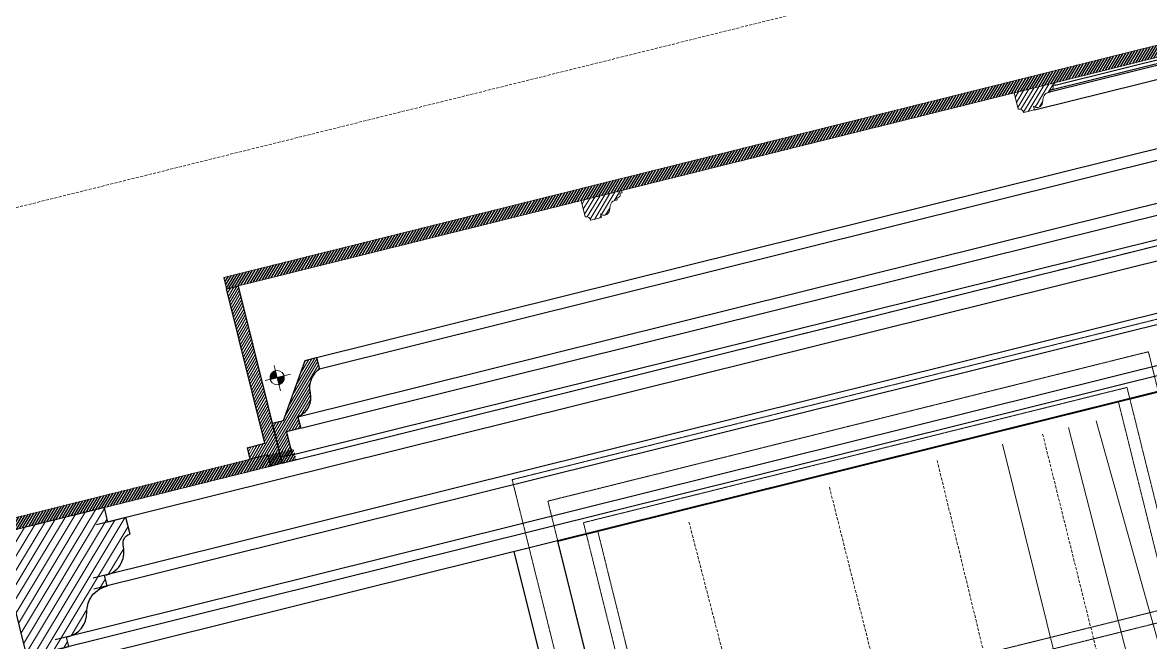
# Model space of a CAD drawing. Header units: inches. Extents: x 122939 to 389145, y 29603 to 574065.
# Drawn here: x 350201 to 352115, y 511301 to 512353 of the extents above; entities that cross this region are included whole.
import ezdxf

# ---------------------------------------------------------------- set-up
doc = ezdxf.new("R2010")
doc.units = ezdxf.units.IN
doc.header["$MEASUREMENT"] = 0
doc.linetypes.add('DASHED', pattern=[0.75, 0.5, -0.25])
doc.linetypes.add('HIDDEN', pattern=[0.375, 0.25, -0.125])
for name, color, linetype, lineweight in [('1st floor$0$A-FLOR-HRAL', 4, 'Continuous', 18), ('A-FLOR-TIL1', 6, 'Continuous', 18), ('A-WALL-HATCH', 8, 'Continuous', 20), ('Fabric', 253, 'Continuous', 0), ('GRC', 41, 'Continuous', 0), ('GRC Hatch', 253, 'Continuous', 0)]:
    doc.layers.add(name, color=color, linetype=linetype, lineweight=lineweight)
for name, color, linetype in [('8', 8, 'Continuous'), ('A-Hidden', 8, 'HIDDEN'), ('A-WALL', 7, 'Continuous'), ('gypsum', 31, 'Continuous'), ('Layer7', 8, 'Continuous')]:
    doc.layers.add(name, color=color, linetype=linetype)

# ---------------------------------------------------------------- blocks, each defined once
blk = doc.blocks.new('win1')
at = {"color": 252, "linetype": 'HIDDEN', "ltscale": 0.5}
for p, q in [((99.8256847942248, 2748.834124265006), (99.82568479434121, 2348.585318290337, -2.199899936779483e-07)), ((1050.174315158627, 2748.834124264831), (99.8256847942248, 2748.834124265006)), ((1050.174315158627, 2748.834124264831), (1050.174315159093, 2348.585318290221, -2.199899936779483e-07)), ((99.82568479469046, 2348.585318290279, -2.199899936779483e-07), (1050.174315159093, 2348.585318290221, -2.199899936779483e-07))]:
    blk.add_line(p, q, dxfattribs=at)
for points, elevation in [([(-2.328306436538696e-08, 2848.834124264948), (1149.999999976775, 2848.834124265006), (1149.999999976892, -101.1658832578105), (-2.328306436538696e-08, -101.1658832576941)], -1.359104055742907e-10), ([(119.8385970300296, 2728.821212028968), (1030.161402922939, 2728.821212028794), (1030.161402923055, 2368.598230525327), (119.8385970303789, 2368.598230525444)], 4.56198688798913e-07)]:
    blk.add_lwpolyline(points, close=True, dxfattribs=dict(at, elevation=elevation))
at = {"color": 252, "linetype": 'HIDDEN', "ltscale": 0.5, "elevation": -1.359104055742907e-10}
blk.add_lwpolyline([(49.99999997694977, 2798.834124264773), (1099.999999977008, 2798.834124264598), (1099.999999976542, -101.1658832576941), (49.99999997671694, -101.1658832574612), (49.99999997694977, 2798.834124265064), (1099.99999997695, 2798.834124264715), (1099.999999976833, -101.1658832578105)], dxfattribs=at)
blk = doc.blocks.new('half')
at = {"layer": 'GRC Hatch', "lineweight": 0, "ltscale": 5}
h = blk.add_hatch(dxfattribs=at)
h.set_pattern_fill('ANSI31', color=256, scale=30.00000000000001)
h.set_pattern_definition([(135, (111029.2882307031, -5.820766091346741e-11), (2.651650429449549, 2.651650429449553), [])])
h.paths.add_polyline_path([(60616.9776558344, 11176.45348227199), (60616.9776558344, 11196.45348227205), (60586.21424482542, 11196.45348227193), (60586.21424482542, 11466.45348227205), (60566.21424482536, 11466.45348227205), (60566.21424482542, 11156.45348227205), (60586.21424482536, 11156.45348227193), (60586.21424482542, 11176.45348227205)])
edge = h.paths.add_edge_path()
edge.add_line((60466.21424482542, 11316.45348227199), (60466.21424482542, 11296.45348227199))
edge.add_arc((60453.69515682996, 11261.08270513627), 37.52092002368126, 0.5661990946921946, 70.50915648577922, ccw=False)
edge.add_arc((60527.02056506777, 11261.7874710543), 35.80787787709507, 180.5344194091436, 260.6681698821923)
edge.add_line((60521.21424482536, 11226.45348227135), (60521.21424482531, 11206.45348227193))
edge.add_line((60521.21424482547, 11206.45348227205), (60546.2142448255, 11206.45348227205))
edge.add_line((60546.21424482542, 11206.45348227205), (60546.21424482542, 11166.45348227228))
edge.add_line((60546.21424482536, 11166.45348227216), (60566.21424482536, 11166.45348227192))
edge.add_line((60566.21424482536, 11166.45348227193), (60566.21424482536, 11226.45348227112))
edge.add_line((60566.21424482547, 11226.45348227123), (60546.21424482547, 11226.45348227146))
edge.add_line((60546.21424482542, 11226.45348227135), (60486.21424482542, 11316.4534822717))
edge.add_line((60486.2142448253, 11316.45348227181), (60466.2142448253, 11316.45348227205))
at = {"layer": 'gypsum', "ltscale": 5, "elevation": 1.2598110122e-06}
blk.add_lwpolyline([(60616.9776558344, 11176.45348227199), (60616.9776558344, 11196.45348227205), (60586.21424482542, 11196.45348227193), (60586.21424482542, 11466.45348227205), (60566.21424482536, 11466.45348227205), (60566.21424482542, 11156.45348227205), (60586.21424482536, 11156.45348227193), (60586.21424482542, 11176.45348227205), (60616.9776558344, 11176.45348227199)], dxfattribs=at)
blk.add_lwpolyline([(60466.21424482542, 11316.45348227199), (60466.21424482542, 11296.45348227205, -0.3150251714978598), (60491.21424482169, 11261.45348227496, 0.3646312828489309), (60521.21424482536, 11226.45348227135), (60521.21424482547, 11206.45348227205), (60546.21424482542, 11206.45348227205), (60546.21424482536, 11166.45348227216), (60566.21424482536, 11166.45348227193), (60566.21424482547, 11226.45348227123), (60546.21424482542, 11226.45348227135), (60486.2142448253, 11316.45348227181)], format="xyb", close=True, dxfattribs=at)
blk = doc.blocks.new('light')
at = {"layer": '1st floor$0$A-FLOR-HRAL'}
h = blk.add_hatch(dxfattribs=at)
h.set_pattern_fill('ANSI31', color=256, style=0)
h.set_pattern_definition([(45, (3.667440446733962, 0), (-0.0883883476483184, 0.0883883476483185), [])])
h.paths.add_polyline_path([(50492.27574403631, 1889.624619793962), (50492.27574403636, 1901.725888192479, 0.4142135623730951), (50480.17447563785, 1889.62461979402)])
h.paths.add_polyline_path([(50492.27574403631, 1877.523351395444, 0.4142135623730951), (50504.37701243482, 1889.624619793962), (50492.27574403631, 1889.624619793962)])
for p, q in [((50492.27574403636, 1866.364929814939), (50492.27574403631, 1911.081532535434)), ((50471.25148981024, 1889.624619793962), (50515.4788235125, 1889.62461979402))]:
    blk.add_line(p, q, dxfattribs=at)
blk.add_circle((50492.27574403631, 1889.624619793962), 12.10126839851727, dxfattribs=at)
blk = doc.blocks.new('ceil003')
at = {"layer": '8'}
h = blk.add_hatch(dxfattribs=at)
h.set_pattern_fill('ANSI31', color=256, scale=29.99999999999999, angle=1.590277340731758e-15, style=0)
h.set_pattern_definition([(45.00000000000003, (-526979.9504760304, -8484.251729748095), (-2.651650429449551, 2.651650429449554), [])])
h.paths.add_polyline_path([(0, -19.99999999115244), (1.164153218269348e-10, 9.022187441587448e-09), (-1674.911904843233, -5.820766091346741e-10), (-1674.911904842942, -20.00000000064028)])
h = blk.add_hatch(dxfattribs=at)
h.set_pattern_fill('ANSI31', color=256, scale=29.99999999999999, angle=1.590277340731758e-15, style=0)
h.set_pattern_definition([(45.00000000000003, (-54350.65945439547, -10452.20948779187), (-2.651650429449549, 2.651650429449554), [])])
h.paths.add_polyline_path([(-2370.478532685258, -309.9976438895101), (-2370.478532685374, -329.9976438893937), (-1629.912121724046, -330.0000116988667), (-1629.912121724046, -310.000011699216), (-1705.674847624323, -310.000011699507)])
at = {"layer": 'A-WALL-HATCH'}
h = blk.add_hatch(dxfattribs=at)
h.set_pattern_fill('ANSI31', color=256, scale=50, angle=-13.97142328298573, style=0)
h.set_pattern_definition([(44.99999999999999, (-55099.76776521647, -57999.7376740434), (-4.419417382415926, 4.419417382415928), [])])
edge = h.paths.add_edge_path()
edge.add_line((-1054.911904842011, -19.99999848671723), (-1054.911904841982, -48.37418973018066))
edge.add_arc((-1054.911904841778, -56.18668973015156), 7.812499999999998, 1.1880274541908875e-11, 90.00000000001188, ccw=False)
edge.add_line((-1047.099404842418, -56.18668973003514), (-1028.349404842433, -56.18668973001331))
edge.add_line((-1028.349404841952, -56.18668972997693), (-1028.349404841952, -49.93668972994055))
edge.add_arc((-1021.336314427725, -45.18441021058243), 8.471575873886326, -145.8772603763334, -89.24547236078236)
edge.add_arc((-1021.288824134914, -43.82172708131839), 9.833733145483599, -89.62670473501788, -20.30200273098309)
edge.add_arc((-969.0283970072633, -61.37205080210697), 45.30040932053804, 149.9023599859685, 161.8140736022455, ccw=False)
edge.add_arc((-999.4743766016909, -43.57262766826898), 10.03429423482947, 95.94846852642007, 150.6541777273765, ccw=False)
edge.add_arc((-996.4423416671343, -69.49401398515329), 36.13183004922326, 88.37531482490363, 96.47077684458827, ccw=False)
edge.add_line((-995.4179209757713, -33.37670920020901), (-995.4179209757713, -30.42340098339264))
edge.add_arc((-996.267365021864, -6.521914323791862), 23.9165762542508, -87.9646000957535, -77.96301683298486)
edge.add_arc((-992.1153353945701, -26.35559929336887), 3.653872664903471, -76.78002055993366, -18.85123632174973)
edge.add_arc((-1005.172629986657, -20.48166284221224), 17.95877705049953, -23.1300132639896, -10.9931405080375)
edge.add_line((-987.543396132125, -23.90624848939478), (-984.4183961322124, -23.90624848934021))
edge.add_line((-984.4183961322997, -23.90624848904554), (-984.4183961322997, -19.99999848902371))
edge.add_line((-984.4183961323579, -19.99999848927837), (-1054.911904842505, -19.99999848928925))
h = blk.add_hatch(dxfattribs=at)
h.set_pattern_fill('ANSI31', color=256, scale=50, angle=-13.97142328298573, style=0)
h.set_pattern_definition([(45.00000000000001, (-55852.49909624964, -57999.73767404351), (-4.419417382415926, 4.419417382415928), [])])
edge = h.paths.add_edge_path()
edge.add_line((-297.8194261894678, -19.99999848642619), (-297.8194261894428, -48.37418972988782))
edge.add_arc((-297.8194261892349, -56.18668972997693), 7.8125, 2.8990143619012088e-12, 90.00000000000279, ccw=False)
edge.add_line((-290.0069261894678, -56.18668972991873), (-271.2569261894768, -56.18668972989543))
edge.add_line((-271.2569261892349, -56.1866897296859), (-271.2569261892334, -49.93668972965124))
edge.add_arc((-264.2438357752399, -45.1844102104078), 8.47157587388633, -145.8772603763424, -89.24547236079151)
edge.add_arc((-264.1963454823126, -43.82172708102735), 9.833733145483603, -89.62670473502705, -20.30200273099222)
edge.add_arc((-211.9359183548368, -61.3720508015831), 45.30040932053805, 149.9023599859594, 161.8140736022365, ccw=False)
edge.add_arc((-242.3818979488569, -43.57262766803615), 10.03429423482948, 95.94846852641109, 150.6541777273674, ccw=False)
edge.add_arc((-239.3498630145914, -69.49401398492046), 36.13183004922328, 88.37531482489447, 96.47077684457918, ccw=False)
edge.add_line((-238.3254423231701, -33.37670919968514), (-238.3254423231752, -30.42340098286806))
edge.add_arc((-239.1748863692628, -6.521914323559031), 23.91657625425081, -87.96460009576265, -77.96301683299401)
edge.add_arc((-235.0228567420272, -26.35559929313604), 3.653872664903472, -76.78002055994277, -18.85123632175886)
edge.add_arc((-248.0801513342885, -20.48166284197941), 17.95877705049954, -23.13001326399868, -10.99314050804662)
edge.add_line((-230.4509174792911, -23.90624848904554), (-227.3259174794362, -23.90624848897594))
edge.add_line((-227.3259174793493, -23.90624848904554), (-227.3259174793554, -19.99999848902212))
edge.add_line((-227.3259174796403, -19.99999848892912), (-297.8194261897905, -19.99999848893961))
at = {"layer": 'GRC Hatch'}
h = blk.add_hatch(dxfattribs=at)
h.set_pattern_fill('ANSI31', color=256, scale=99.99999999999994, angle=-13.9714232829857)
h.set_pattern_definition([(44.99999999999999, (-113572.4502196871, -29017.02041277697), (-8.838834764831837, 8.838834764831843), [])])
edge = h.paths.add_edge_path()
edge.add_line((-1965.716946808039, -355.2656347692828), (-1965.716946808045, -330.0000116991231))
edge.add_line((-1965.716946808447, -330.0000116992742), (-2154.828677991797, -330.0000116992837))
edge.add_line((-2154.828677991463, -330.000011699507), (-2154.82867799141, -544.5558772912136))
edge.add_line((-2154.828677991813, -544.5558772907825), (-2129.563054921681, -544.5558772908897))
edge.add_line((-2129.563054921397, -544.5558772913646), (-2129.563054921395, -570.0000116996503))
edge.add_line((-2129.563054921164, -570.000011699216), (-2100.338276264968, -570.0000116991621))
edge.add_line((-2100.338276265364, -570.0000116993906), (-2100.338276265368, -544.4291220859074))
edge.add_line((-2100.338276265131, -544.429122085683), (-2081.093113408831, -544.4291220857052))
edge.add_line((-2081.093113409122, -544.4291220859741), (-2081.206177137986, -527.8009289484504))
edge.add_arc((-2078.597413695883, -485.604042607476), 42.27745100630982, -93.53772871365747, -12.21565143286411)
edge.add_arc((-1990.422878764279, -506.4532410315587), 48.34277912118122, 137.1562658838247, 165.7452276542626, ccw=False)
edge.add_arc((-1994.734432379424, -503.5241908744792), 43.19686264071839, 87.94483146678482, 136.1159898491966, ccw=False)
edge.add_line((-1993.185316583666, -460.3551141844364), (-1993.076693858503, -441.6729223389991))
edge.add_arc((-1990.311525903468, -401.9954815013334), 39.77367804540343, -93.98656516555053, -0.8074337642355374)
edge.add_arc((-1927.516943991708, -402.8047535552178), 23.02619725845581, 150.242483142132, 179.3809397735053, ccw=False)
edge.add_arc((-1934.972386676294, -399.3016392539721), 14.8298319246997, 87.12959903878811, 147.6948261008872, ccw=False)
edge.add_line((-1934.229753268708, -384.4904134261888), (-1934.229753268719, -355.2656347700639))
edge.add_line((-1934.22975326865, -355.2656347696902), (-1965.716946808301, -355.2656347696823))
at = {"layer": 'GRC'}
blk.add_lwpolyline([(1.746229827404022e-10, -20), (2.91038304567337e-10, -3.492459654808044e-10), (-1674.911904842651, -4.656612873077393e-10), (-1674.91190484236, -20.00000000046566)], close=True, dxfattribs=at)
at = {"layer": 'GRC', "elevation": 0.0005699175250519441}
blk.add_lwpolyline([(-2370.478532685258, -329.9952877800679), (-1674.91190484236, -329.9952877800679), (-1674.91190484236, -309.9999999987776), (-2370.478532685491, -309.9999999988358)], close=True, dxfattribs=at)
at = {"layer": 'gypsum', "color": 8}
for p, q in [((242.6865899434197, -33.37671071343357), (-239.3487742567086, -33.36218546581222)), ((242.6865899430704, -30.42340249626432), (-238.3254423230537, -30.42340251529822)), ((-227.3259174799314, -23.90625000273576), (231.6870650997735, -23.90625000244472)), ((-271.2569261900499, -56.18669124343432), (275.6180738104158, -56.18669124331791))]:
    blk.add_line(p, q, dxfattribs=at)
at = {"layer": 'gypsum', "lineweight": 0}
for points in [[(-1054.911904842651, -20.00000000029104), (-1054.911904842535, -48.37419124366716, -0.4142135623730696), (-1047.099404842767, -56.18669124343432), (-1028.349404842942, -56.18669124355074), (-1028.349404842651, -49.93669124355074, 0.2522580878900783), (-1021.224755541305, -53.65525302896276, 0.3120623172866313), (-1012.065993890574, -47.23372359026689, -0.0520215070008044), (-1008.22104622022, -38.65502495109104, -0.2433378965035784), (-1000.514270190673, -33.59236455091741, -0.0353378151643051), (-995.4179209758877, -33.3767107136664), (-995.4179209756549, -30.42340249661356, 0.0436678643667718), (-991.2797299760277, -29.91264298243914, 0.2582860905383594), (-988.6574539094581, -27.5362112778821, 0.0530066584703844), (-987.5433961326489, -23.90625000291038), (-984.4183961322415, -23.90625000256114), (-984.4183961327071, -20.00000000244472), (-1054.911904842651, -20.00000000244472)], [(-297.8194261899334, -19.99999999988358), (-297.8194261899916, -48.37419124366716, -0.4142135623730696), (-290.0069261895842, -56.18669124360895), (-271.2569261900499, -56.18669124343432), (-271.2569261901663, -49.93669124349253, 0.2522580878900783), (-264.1322768884711, -53.65525302884635, 0.3120623172866313), (-254.9735152375652, -47.23372359049972, -0.0520215070008044), (-251.1285675675026, -38.65502495109104, -0.2433378965035784), (-243.421791537723, -33.59236455033533, -0.0353378151643051), (-238.3254423230537, -33.37671071331715), (-238.3254423229373, -30.42340249684639, 0.0436678643667718), (-234.1872513229027, -29.91264298255555, 0.2582860905383594), (-231.5649752563331, -27.53621127811493, 0.0530066584703844), (-230.4509174800478, -23.90625000244472), (-227.3259174797568, -23.90625000291038), (-227.3259174799314, -20.00000000279397), (-297.8194261897006, -20.00000000244472)]]:
    blk.add_lwpolyline(points, format="xyb", dxfattribs=at)
at = {"layer": 'gypsum', "elevation": 9.72804892549221e-07}
blk.add_lwpolyline([(-1965.716946808039, -355.2656347692828), (-1965.716946808447, -330.0000116992742), (-2154.828677991463, -330.000011699507), (-2154.828677991813, -544.5558772907825), (-2129.563054921397, -544.5558772913646), (-2129.563054921164, -570.000011699216), (-2100.338276265364, -570.0000116993906), (-2100.338276265131, -544.429122085683), (-2081.093113409122, -544.4291220859741), (-2081.206177137617, -527.8009289483307, 0.3705169008587136), (-2037.277203220932, -494.5496040717117, -0.1253939634110558), (-2025.868337652471, -473.5800948882243, -0.2133372465863159), (-1993.185316583666, -460.3551141844364), (-1993.076693858195, -441.6729223390575, 0.4305600987388585), (-1950.541797221347, -402.5559686418856, -0.127830023496442), (-1947.506761962839, -391.3761518173851, -0.2705942841741583), (-1934.229753268708, -384.4904134261888), (-1934.22975326865, -355.2656347696902)], format="xyb", close=True, dxfattribs=at)
at = {"xscale": -0.9999999999999988, "rotation": 1.677742594472007e-12}
blk.add_blockref('half', (58911.30233998335, -11486.45348226902, -1.259811012403376e-06), dxfattribs=at)
at = {"layer": 'A-FLOR-TIL1'}
blk.add_blockref('light', (-52120.27606904152, -2076.475453410763, 5.839099065596651e-06), dxfattribs=at)
blk = doc.blocks.new('drape wall')
at = {"layer": 'Layer7', "lineweight": 0, "ltscale": 20}
for p, q in [((11358.76027545339, -20785.66429579159, 1.003021647338536e-08), (11278.7575767567, -23541.41321291443, 5.63005360165519e-08)), ((11407.00309893984, -20785.66429579159), (11385.83900705195, -23539.71286621428)), ((11522.56274531264, -20785.66429579159, -3.608548149869564e-08), (11522.56274531223, -23565.77672137436, -1.417888290000018e-07))]:
    blk.add_line(p, q, dxfattribs=at)
at = {"layer": 'Layer7', "linetype": 'HIDDEN', "lineweight": 0, "ltscale": 20}
for p, q in [((11452.31274531252, -20785.66429579159, -3.713956689727628e-08), (11452.31274531246, -23565.77655740996, -1.417888204999652e-07)), ((11636.74957915675, -20785.66429579165), (11652.80378741416, -23566.47737321287)), ((11825.10517559602, -20785.66429579159, -1.28849543500772e-09), (11818.70399174816, -23549.1864646168, -9.901913900042976e-09)), ((12070.70167706447, -20785.66429579165, -6.224828413141593e-09), (12044.45186279679, -23571.17821913178, -3.361502001384374e-08))]:
    blk.add_line(p, q, dxfattribs=at)
blk = doc.blocks.new('curtain')
at = {"layer": 'Fabric', "lineweight": 0}
for points, knots in [([(99.48359117447399, 2829.200752970879, -0.0004940175886136645), (-73.60466342663858, 2118.15439144359, -3.364530314735326e-07), (-191.1832430183422, 1765.717604563688, -3.476625327998237e-07), (-554.4672862013103, 1301.72941480967, -3.476625327998237e-07), (-774.7926362817525, 1125.493376757891, -3.476625327998237e-07), (-944.2755838358426, 1129.531008851365, -3.253733592998784e-07), (-1046.872731712996, 1147.8371189998, -3.253572362000613e-07), (-1174.000408830179, 1221.195672744652, -3.263067396000116e-07)], [393.4769343150286, 393.4769343150286, 393.4769343150286, 393.4769343150286, 756.8415233349588, 881.9374408867433, 1071.680382321919, 1208.200708781948, 1265.355330691214, 1265.355330691214, 1265.355330691214, 1265.355330691214]), ([(88.86187815514859, 2805.77291549556, -0.000477818130620858), (-98.75471884052968, 2232.852400768141, -3.342993148791433e-07), (-260.1864406855311, 1787.608764276141, -3.476625327998237e-07), (-626.472324415925, 1351.5318047115, -3.476625327998237e-07), (-846.7976744964835, 1175.295766659954, -3.476625327998237e-07), (-1016.46957048215, 1179.337900115992, -3.25348510200104e-07), (-1119.330730949994, 1197.720393890515, -3.253572197999856e-07), (-1174.000408830179, 1221.195672744652, -3.263067396000116e-07), (-1174.000408830179, 1221.195672744652, -3.263067396000116e-07), (-1174.000408830179, 1221.195672744652, -3.263067396000116e-07), (-1174.000408830179, 1221.195672744652, -3.263067396000116e-07)], [348.6125724774761, 348.6125724774761, 348.6125724774761, 348.6125724774761, 756.8415233349588, 881.9374408867433, 1071.680382321919, 1208.200708781948, 1265.782784957043, 1265.782784957043, 1265.782784957043, 1265.786307466203, 1265.786307466203, 1265.786307466203, 1265.786307466203])]:
    blk.add_open_spline(points, degree=3, knots=knots, dxfattribs=at)

msp = doc.modelspace()

# ---------------------------------------------------------------- linework, layer by layer
at = {"layer": 'A-Hidden', "linetype": 'DASHED', "lineweight": 0, "ltscale": 10}
for p, q in [((348741.6441418385, 511678.6544219098, 0.000419388214425898), (356655.6261319689, 513647.6397336775, 0.0004197792808069015)), ((348869.6062328877, 511164.333833569, 0.0001282847919781368), (356783.5882230182, 513133.3191453364, -0.0008167395520959899))]:
    msp.add_line(p, q, dxfattribs=at)
at = {"layer": 'A-WALL', "elevation": 1.08132965098e-07}
msp.add_lwpolyline([(351109.6425532372, 511473.1223485704), (352128.5793652589, 511726.632101182), (352811.8455723518, 508980.3665881385), (351792.9087603302, 508726.8568355269)], close=True, dxfattribs=at)
at = {"layer": 'gypsum'}
for p, q in [((350700.2195518194, 511784.6650360205, -0.0004942121839184032), (353718.0431611901, 512535.4944374227, -0.0004942121839184032)), ((351690.1890353207, 508824.9586200024, -0.001389664933813969), (351035.6113722186, 511455.9156951904, -0.0004932393790256506))]:
    msp.add_line(p, q, dxfattribs=at)
at = {"layer": 'gypsum', "color": 8}
for p, q in [((353722.8719196494, 512516.0861121024, -0.0004942121839184032), (350705.0483102787, 511765.2567107002, -0.0004942121839184032)), ((354150.2783011865, 512452.1202363179, -0.006747539298767135), (350326.8890274342, 511500.8674623558, -0.001022401295756193)), ((350668.5760702555, 511684.048486315, -0.0004942121839184032), (353793.1454688882, 512461.4360592436, -0.0004942121839184032)), ((350673.4048287147, 511664.6401609954, -0.0004942121839184032), (353797.9742273474, 512442.027733924, -0.0004942121839184032)), ((350658.8019389828, 511619.7875622807, -0.0004942121839184032), (353831.8921509163, 512409.2470313575, -0.0004942121839184032)), ((354222.879597657, 512381.1418492514, -0.006747539298767135), (350321.2006798989, 511410.4107444962, -0.001046414721747656)), ((354232.8623244369, 512364.3738048602, -0.006747539298767135), (350322.599270185, 511391.5069814879, -0.001048443766950162)), ((354329.5000037278, 512318.9151540323, -0.006747539298767135), (350256.4729628416, 511305.5529265262, -0.001025512918449555)), ((354338.4681342277, 512304.0112959212, -0.006747539298767135), (350241.9215390544, 511284.797443158, -0.001005249718932412))]:
    msp.add_line(p, q, dxfattribs=at)
at = {"layer": 'gypsum', "elevation": -0.0004932393790256506}
for points in [[(350641.8079957169, 511605.2546298067), (354174.7339062715, 512484.2406110893)], [(350219.7351209524, 511252.9270660825), (354363.3177357823, 512283.8434008508)]]:
    msp.add_lwpolyline(points, dxfattribs=at)
at = {"layer": 'gypsum', "lineweight": 0, "ltscale": 5, "elevation": -0.001901867713683236}
msp.add_lwpolyline([(350156.6806273976, 511484.5557624415), (350266.2876679172, 511043.9643349059), (349799.9087607945, 510927.9300527859), (349659.1956822595, 511493.5466001959)], dxfattribs=at)

# ---------------------------------------------------------------- block references
at = {"rotation": 13.97142328298568}
msp.add_blockref('curtain', (352957.4351486413, 509018.6115249008, 7.782095880138625e-07), dxfattribs=at)
at = {"layer": 'GRC'}
for name, p, rotation in [('ceil003', (352168.0869096005, 512325.0505019436, -0.0004942121839181998), 13.9714232829857), ('win1', (351719.9623982085, 508812.957894707, 1.698422810250895e-08), 13.97142328298565)]:
    msp.add_blockref(name, p, dxfattribs=dict(at, rotation=rotation))
at = {"layer": 'GRC', "xscale": -1, "rotation": 13.97142328298562}
msp.add_blockref('drape wall', (358027.3154862506, 534590.6257817299, 6.378640282292636e-07), dxfattribs=at)

doc.saveas('drawing.dxf')
